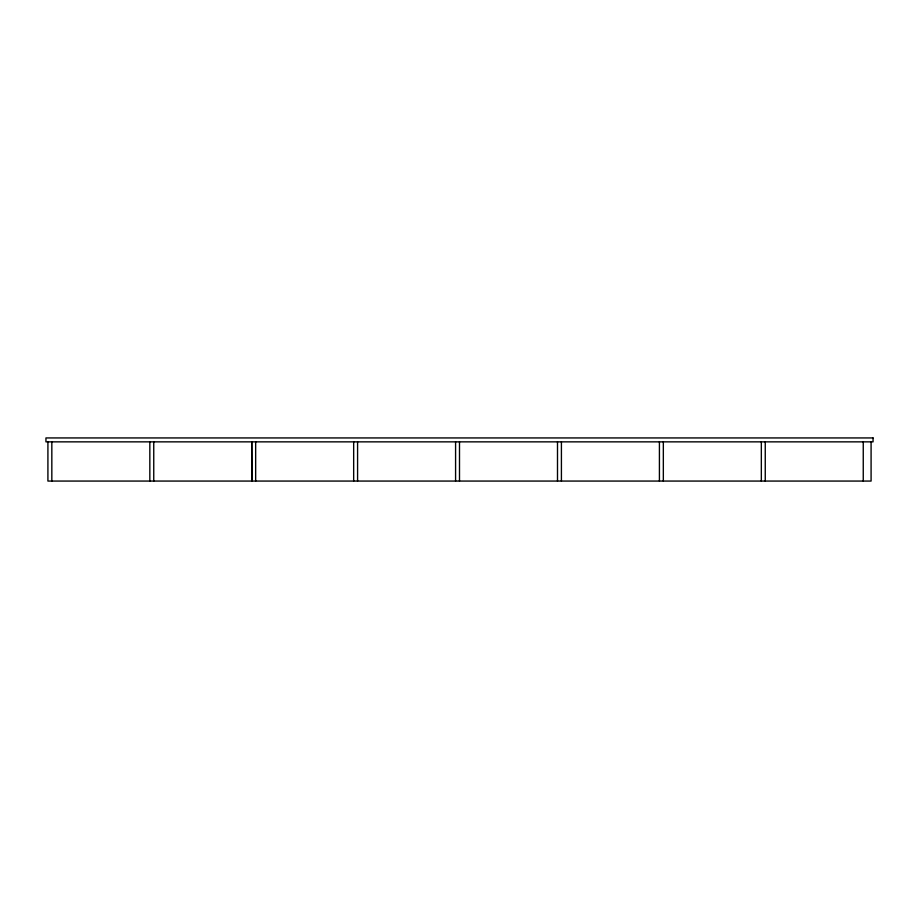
<?xml version="1.0" encoding="UTF-8"?>
<svg xmlns="http://www.w3.org/2000/svg" width="919" height="919" viewBox="0 0 919 919"><rect width="100%" height="100%" fill="white"/><g stroke="black" fill="none" stroke-linecap="round" stroke-linejoin="round"><path stroke-width="1.38" d="M251.99 481.062L251.749 441.855L251.749 481.062M871.086 441.855L871.086 481.062L47.914 481.062L47.914 441.855M863.251 441.855L863.251 481.062M765.251 441.855L765.251 481.062M761.334 441.855L761.334 481.062M663.334 441.855L663.334 481.062M659.417 441.855L659.417 481.062M561.417 441.855L561.417 481.062M557.5 441.855L557.5 481.062M459.5 441.855L459.5 481.062M455.583 441.855L455.583 481.062M357.583 441.855L357.583 481.062M353.666 441.855L353.666 481.062M255.666 441.855L255.666 481.062M153.749 441.855L153.749 481.062M149.831 441.855L149.831 481.062M51.832 441.855L51.832 481.062M873.05 437.938L45.95 437.938L45.95 441.855L873.05 441.855L873.05 437.938"/></g></svg>
